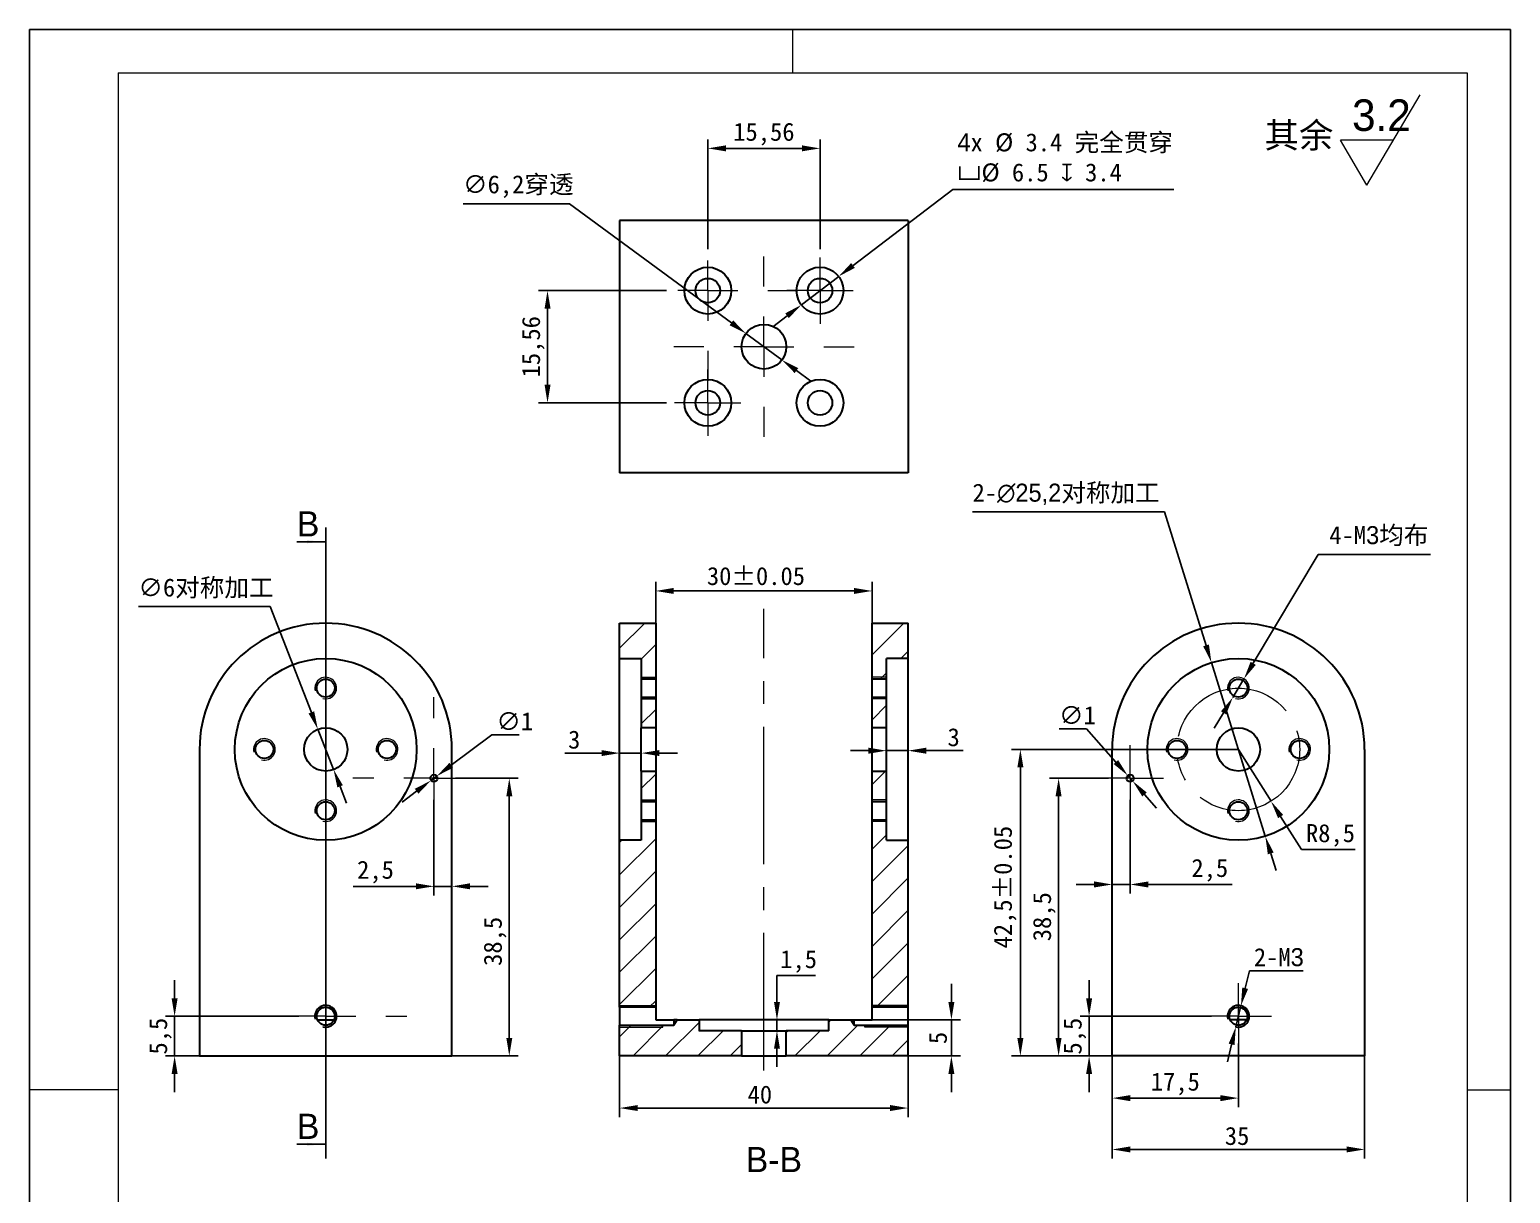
# Model space of a CAD drawing. Header units: millimetres. Extents: x 13 to 7248, y -1201 to 1478.
# Drawn here: x 5969.3 to 6174.6, y -1067.9 to -906.5 of the extents above; entities that cross this region are included whole.
import ezdxf

# ---------------------------------------------------------------- set-up
doc = ezdxf.new("R2010")
doc.units = ezdxf.units.MM
doc.header["$LTSCALE"] = 5
doc.header["$PDSIZE"] = -1
doc.linetypes.add('CENTER2', pattern=[28.575, 19.05, -3.175, 3.175, -3.175])
doc.linetypes.add('SLD-实线', pattern=[0])
doc.layers.get('0').update_dxf_attribs({"lineweight": 30})
for name, color, linetype, lineweight in [('中心线层', 1, 'CENTER2', 13), ('剖面层', 2, 'Continuous', 15), ('粗实线', 7, 'SLD-实线', 15), ('细实线层', 5, 'Continuous', 15)]:
    doc.layers.add(name, color=color, linetype=linetype, lineweight=lineweight)
for name, color, linetype in [('图框', 7, 'SLD-实线'), ('文字层', 7, 'SLD-实线'), ('标注层', 96, 'SLD-实线'), ('标注线', 4, 'SLD-实线')]:
    doc.layers.add(name, color=color, linetype=linetype)
doc.styles.add('SLDTEXTSTYLE0', font='')
doc.styles.add('SLDTEXTSTYLE3', font='', dxfattribs={"bigfont": 'bigfont'})
doc.styles.get("Standard").update_dxf_attribs({"font": ''})
doc.styles.get('SLDTEXTSTYLE0').set_extended_font_data('汉仪长仿宋体')
doc.styles.get('SLDTEXTSTYLE3').set_extended_font_data('汉仪长仿宋体')
doc.styles.get('Standard').set_extended_font_data('SimSun')
doc.dimstyles.new('ISO-25', dxfattribs={"dimtxt": 2.5, "dimasz": 2.5, "dimexe": 1.25, "dimexo": 0, "dimtad": 1, "dimtoh": 1, "dimtxsty": 'Standard', "dimcen": 2.5, "dimclrt": 256, "dimadec": 0, "dimazin": 0, "dimtfac": 1, "dimtmove": 0, "dimatfit": 3, "dimfxl": 0, "dimarcsym": 0})
pattern_1 = [(45, (5966.847, -1202.3243), (-2.245064, 2.245064), [])]

# ---------------------------------------------------------------- blocks, each defined once
blk = doc.blocks.new('SW_SFSYMBOL_0')
at = {"color": 0, "linetype": 'SLD-实线', "lineweight": 0}
for p, q in [((8.23, -25), (37.72, 25)), ((8.23, -25), (-6.52, 0)), ((22.98, 0), (-6.52, 0))]:
    blk.add_line(p, q, dxfattribs=at)
at = {"color": 0, "linetype": 'SLD-实线', "lineweight": 0, "insert": (0, 22.56), "char_height": 17.5, "attachment_point": 1, "style": 'SLDTEXTSTYLE3'}
blk.add_mtext('3.2', dxfattribs=at)
blk = doc.blocks.new('*D641')
at = {"layer": 'Defpoints', "color": 0}
for p in [(5989.45, -1043.32), (6006.65, -1043.32), (5992.9, -1048.82)]:
    blk.add_point(p, dxfattribs=at)
at = {"layer": '标注层', "color": 0, "lineweight": -2}
for p, q in [((5989.45, -1040.82), (5989.45, -1038.32)), ((6006.65, -1043.32), (5988.2, -1043.32)), ((5989.45, -1048.82), (5989.45, -1043.32)), ((5992.9, -1048.82), (5988.2, -1048.82)), ((5989.45, -1051.32), (5989.45, -1053.82))]:
    blk.add_line(p, q, dxfattribs=at)
at = {"layer": '标注层', "color": 0}
for points in [[(5989.03, -1040.82), (5989.87, -1040.82), (5989.45, -1043.32)], [(5989.03, -1051.32), (5989.87, -1051.32), (5989.45, -1048.82)]]:
    blk.add_solid(points, dxfattribs=at)
at = {"layer": '标注层', "insert": (5985.91, -1046.07), "char_height": 2.5, "attachment_point": 2, "rotation": 90}
blk.add_mtext('5,5', dxfattribs=at)
blk = doc.blocks.new('*D642')
at = {"layer": 'Defpoints', "color": 0}
for p in [(6009.31, -1003.52), (6011.49, -1009.11)]:
    blk.add_point(p, dxfattribs=at)
at = {"layer": '标注层', "color": 0, "lineweight": -2}
for p, q in [((5984.43, -986.51), (6002.69, -986.51)), ((6002.69, -986.51), (6008.41, -1001.19)), ((6011.49, -1009.11), (6009.31, -1003.52)), ((6012.4, -1011.44), (6013.3, -1013.77))]:
    blk.add_line(p, q, dxfattribs=at)
at = {"layer": '标注层', "color": 0}
for points in [[(6008.8, -1001.04), (6008.02, -1001.34), (6009.31, -1003.52)], [(6012.78, -1011.29), (6012.01, -1011.59), (6011.49, -1009.11)]]:
    blk.add_solid(points, dxfattribs=at)
at = {"layer": '标注层', "insert": (5984.43, -982.62), "char_height": 2.5, "attachment_point": 1}
blk.add_mtext('∅6对称加工', dxfattribs=at)
blk = doc.blocks.new('*D643')
at = {"layer": 'Defpoints', "color": 0}
for p in [(6025.8, -1010.02), (6025, -1010.62)]:
    blk.add_point(p, dxfattribs=at)
at = {"layer": '标注层', "color": 0, "lineweight": -2}
for p, q in [((6033.43, -1004.29), (6027.8, -1008.52)), ((6037.23, -1004.29), (6033.43, -1004.29)), ((6025, -1010.62), (6025.8, -1010.02)), ((6023, -1012.12), (6021, -1013.62))]:
    blk.add_line(p, q, dxfattribs=at)
at = {"layer": '标注层', "color": 0}
for points in [[(6027.55, -1008.18), (6028.05, -1008.85), (6025.8, -1010.02)], [(6022.75, -1011.78), (6023.25, -1012.45), (6025, -1010.62)]]:
    blk.add_solid(points, dxfattribs=at)
at = {"layer": '标注层', "insert": (6034.06, -1001.17), "char_height": 2.5, "attachment_point": 1}
blk.add_mtext('∅1', dxfattribs=at)
blk = doc.blocks.new('*D644')
at = {"layer": 'Defpoints', "color": 0}
for p in [(6028.4, -1010.32), (6027.9, -1048.82), (6035.85, -1048.82)]:
    blk.add_point(p, dxfattribs=at)
at = {"layer": '标注层', "color": 0, "lineweight": -2}
for p, q in [((6028.4, -1010.32), (6037.1, -1010.32)), ((6035.85, -1012.82), (6035.85, -1046.32)), ((6027.9, -1048.82), (6037.1, -1048.82))]:
    blk.add_line(p, q, dxfattribs=at)
at = {"layer": '标注层', "color": 0}
for points in [[(6035.44, -1012.82), (6036.27, -1012.82), (6035.85, -1010.32)], [(6035.44, -1046.32), (6036.27, -1046.32), (6035.85, -1048.82)]]:
    blk.add_solid(points, dxfattribs=at)
at = {"layer": '标注层', "insert": (6032.31, -1032.93), "char_height": 2.5, "attachment_point": 2, "rotation": 90}
blk.add_mtext('38,5', dxfattribs=at)
blk = doc.blocks.new('*D618')
at = {"layer": 'Defpoints', "color": 0}
for p in [(6027.9, -1006.32), (6025.4, -1013.32), (6027.9, -1025.3)]:
    blk.add_point(p, dxfattribs=at)
at = {"layer": '标注层', "color": 0, "lineweight": -2}
for p, q in [((6027.9, -1006.32), (6027.9, -1026.55)), ((6025.4, -1013.32), (6025.4, -1026.55)), ((6022.9, -1025.3), (6014.19, -1025.3)), ((6027.9, -1025.3), (6025.4, -1025.3)), ((6030.4, -1025.3), (6032.9, -1025.3))]:
    blk.add_line(p, q, dxfattribs=at)
at = {"layer": '标注层', "color": 0}
for points in [[(6022.9, -1024.88), (6022.9, -1025.71), (6025.4, -1025.3)], [(6030.4, -1024.88), (6030.4, -1025.71), (6027.9, -1025.3)]]:
    blk.add_solid(points, dxfattribs=at)
at = {"layer": '标注层', "insert": (6017.3, -1021.75), "char_height": 2.5, "attachment_point": 2}
blk.add_mtext('2,5', dxfattribs=at)
blk = doc.blocks.new('SW_CENTERMARKSYMBOL_1')
at = {"color": 0, "linetype": 'SLD-实线', "lineweight": 0}
for p, q in [((0, 8.33), (0, 11.25)), ((0, 0), (0, 4.17)), ((-8.33, 0), (-11.25, 0)), ((0, 0), (-4.17, 0)), ((0, 0), (0, -4.17)), ((0, 0), (4.17, 0)), ((8.33, 0), (11.25, 0)), ((0, -8.33), (0, -11.25))]:
    blk.add_line(p, q, dxfattribs=at)
blk = doc.blocks.new('SW_CENTERMARKSYMBOL_2')
at = {"color": 0, "linetype": 'SLD-实线', "lineweight": 0}
for p, q in [((0, 8.33), (0, 11.25)), ((0, 0), (0, 4.17)), ((-8.33, 0), (-11.25, 0)), ((0, 0), (-4.17, 0)), ((0, 0), (0, -4.17)), ((0, 0), (4.17, 0)), ((8.33, 0), (11.25, 0)), ((0, -8.33), (0, -11.25))]:
    blk.add_line(p, q, dxfattribs=at)
blk = doc.blocks.new('*D619')
at = {"layer": 'Defpoints', "color": 0}
for p in [(6051.15, -1048.82), (6091.15, -1048.82), (6091.15, -1056.04)]:
    blk.add_point(p, dxfattribs=at)
at = {"layer": '标注层', "color": 0, "lineweight": -2}
for p, q in [((6051.15, -1048.82), (6051.15, -1057.29)), ((6091.15, -1048.82), (6091.15, -1057.29)), ((6053.65, -1056.04), (6088.65, -1056.04))]:
    blk.add_line(p, q, dxfattribs=at)
at = {"layer": '标注层', "color": 0}
for points in [[(6053.65, -1055.62), (6053.65, -1056.45), (6051.15, -1056.04)], [(6088.65, -1055.62), (6088.65, -1056.45), (6091.15, -1056.04)]]:
    blk.add_solid(points, dxfattribs=at)
at = {"layer": '标注层', "insert": (6070.59, -1052.91), "char_height": 2.5, "attachment_point": 2}
blk.add_mtext('40', dxfattribs=at)
blk = doc.blocks.new('*D620')
at = {"layer": 'Defpoints', "color": 0}
for p in [(6056.15, -1043.82), (6072.96, -1043.82), (6062.15, -1045.32)]:
    blk.add_point(p, dxfattribs=at)
at = {"layer": '标注层', "color": 0, "lineweight": -2}
for p, q in [((6072.96, -1041.32), (6072.96, -1037.68)), ((6072.96, -1037.68), (6078.32, -1037.68)), ((6056.15, -1043.82), (6074.21, -1043.82)), ((6072.96, -1045.32), (6072.96, -1043.82)), ((6062.15, -1045.32), (6074.21, -1045.32)), ((6072.96, -1047.82), (6072.96, -1050.32))]:
    blk.add_line(p, q, dxfattribs=at)
at = {"layer": '标注层', "color": 0}
for points in [[(6072.55, -1041.32), (6073.38, -1041.32), (6072.96, -1043.82)], [(6072.55, -1047.82), (6073.38, -1047.82), (6072.96, -1045.32)]]:
    blk.add_solid(points, dxfattribs=at)
at = {"layer": '标注层', "insert": (6075.96, -1034.14), "char_height": 2.5, "attachment_point": 2}
blk.add_mtext('1,5', dxfattribs=at)
blk = doc.blocks.new('*D621')
at = {"layer": 'Defpoints', "color": 0}
for p in [(6086.15, -984.35), (6056.15, -988.82), (6086.15, -988.82)]:
    blk.add_point(p, dxfattribs=at)
at = {"layer": '标注层', "color": 0, "lineweight": -2}
for p, q in [((6056.15, -988.82), (6056.15, -983.1)), ((6086.15, -988.82), (6086.15, -983.1)), ((6058.65, -984.35), (6083.65, -984.35))]:
    blk.add_line(p, q, dxfattribs=at)
at = {"layer": '标注层', "color": 0}
for points in [[(6058.65, -983.93), (6058.65, -984.76), (6056.15, -984.35)], [(6083.65, -983.93), (6083.65, -984.76), (6086.15, -984.35)]]:
    blk.add_solid(points, dxfattribs=at)
at = {"layer": '标注层', "insert": (6070.05, -981.03), "char_height": 2.5, "attachment_point": 2}
blk.add_mtext('30%%p0.05', dxfattribs=at)
blk = doc.blocks.new('*D622')
at = {"layer": 'Defpoints', "color": 0}
for p in [(6091.15, -988.82), (6088.15, -993.72), (6091.15, -1006.49)]:
    blk.add_point(p, dxfattribs=at)
at = {"layer": '标注层', "color": 0, "lineweight": -2}
for p, q in [((6091.15, -988.82), (6091.15, -1007.74)), ((6088.15, -993.72), (6088.15, -1007.74)), ((6085.65, -1006.49), (6083.15, -1006.49)), ((6088.15, -1006.49), (6091.15, -1006.49)), ((6093.65, -1006.49), (6098.76, -1006.49))]:
    blk.add_line(p, q, dxfattribs=at)
at = {"layer": '标注层', "color": 0}
for points in [[(6085.65, -1006.08), (6085.65, -1006.91), (6088.15, -1006.49)], [(6093.65, -1006.08), (6093.65, -1006.91), (6091.15, -1006.49)]]:
    blk.add_solid(points, dxfattribs=at)
at = {"layer": '标注层', "insert": (6097.46, -1003.37), "char_height": 2.5, "attachment_point": 2}
blk.add_mtext('3', dxfattribs=at)
blk = doc.blocks.new('*D623')
at = {"layer": 'Defpoints', "color": 0}
for p in [(6086.15, -1043.82), (6091.15, -1048.82), (6097.15, -1048.82)]:
    blk.add_point(p, dxfattribs=at)
at = {"layer": '标注层', "color": 0, "lineweight": -2}
for p, q in [((6097.15, -1041.32), (6097.15, -1038.82)), ((6086.15, -1043.82), (6098.4, -1043.82)), ((6097.15, -1043.82), (6097.15, -1048.82)), ((6091.15, -1048.82), (6098.4, -1048.82)), ((6097.15, -1051.32), (6097.15, -1053.82))]:
    blk.add_line(p, q, dxfattribs=at)
at = {"layer": '标注层', "color": 0}
for points in [[(6096.73, -1041.32), (6097.56, -1041.32), (6097.15, -1043.82)], [(6096.73, -1051.32), (6097.56, -1051.32), (6097.15, -1048.82)]]:
    blk.add_solid(points, dxfattribs=at)
at = {"layer": '标注层', "insert": (6094.02, -1046.32), "char_height": 2.5, "attachment_point": 2, "rotation": 90}
blk.add_mtext('5', dxfattribs=at)
blk = doc.blocks.new('*D624')
at = {"layer": 'Defpoints', "color": 0}
for p in [(6051.15, -988.82), (6054.15, -993.72), (6054.15, -1006.83)]:
    blk.add_point(p, dxfattribs=at)
at = {"layer": '标注层', "color": 0, "lineweight": -2}
for p, q in [((6051.15, -988.82), (6051.15, -1008.08)), ((6054.15, -993.72), (6054.15, -1008.08)), ((6048.65, -1006.83), (6043.55, -1006.83)), ((6054.15, -1006.83), (6051.15, -1006.83)), ((6056.65, -1006.83), (6059.15, -1006.83))]:
    blk.add_line(p, q, dxfattribs=at)
at = {"layer": '标注层', "color": 0}
for points in [[(6048.65, -1006.41), (6048.65, -1007.24), (6051.15, -1006.83)], [(6056.65, -1006.41), (6056.65, -1007.24), (6054.15, -1006.83)]]:
    blk.add_solid(points, dxfattribs=at)
at = {"layer": '标注层', "insert": (6044.85, -1003.7), "char_height": 2.5, "attachment_point": 2}
blk.add_mtext('3', dxfattribs=at)
blk = doc.blocks.new('*D626')
at = {"layer": 'Defpoints', "color": 0}
for p in [(6081.52, -940.74), (6076.35, -944.68)]:
    blk.add_point(p, dxfattribs=at)
at = {"layer": '标注层', "color": 0, "lineweight": -2}
for p, q in [((6097.36, -928.67), (6083.51, -939.22)), ((6128, -928.67), (6097.36, -928.67)), ((6076.35, -944.68), (6081.52, -940.74)), ((6074.36, -946.19), (6072.37, -947.71))]:
    blk.add_line(p, q, dxfattribs=at)
at = {"layer": '标注层', "color": 0}
for points in [[(6083.25, -938.89), (6083.76, -939.56), (6081.52, -940.74)], [(6074.11, -945.86), (6074.61, -946.52), (6076.35, -944.68)]]:
    blk.add_solid(points, dxfattribs=at)
at = {"layer": '标注层', "insert": (6097.98, -920.9), "char_height": 2.5, "attachment_point": 1}
blk.add_mtext('{\\fMS PGothic|b0|i0|c134|p34;4}x %%C 3.4 完全贯穿\\P{\\fGDT|b0|i0|c134|p2;v}%%C 6.5 {\\fGDT|b0|i0|c134|p2;x} 3.4', dxfattribs=at)
blk = doc.blocks.new('*D627')
at = {"layer": 'Defpoints', "color": 0}
for p in [(6078.93, -922.99), (6063.38, -936.96), (6078.93, -936.96)]:
    blk.add_point(p, dxfattribs=at)
at = {"layer": '标注层', "color": 0, "lineweight": -2}
for p, q in [((6063.38, -936.96), (6063.38, -921.74)), ((6078.93, -936.96), (6078.93, -921.74)), ((6065.88, -922.99), (6076.43, -922.99))]:
    blk.add_line(p, q, dxfattribs=at)
at = {"layer": '标注层', "color": 0}
for points in [[(6065.88, -922.57), (6065.88, -923.4), (6063.38, -922.99)], [(6076.43, -922.57), (6076.43, -923.4), (6078.93, -922.99)]]:
    blk.add_solid(points, dxfattribs=at)
at = {"layer": '标注层', "insert": (6071.15, -919.44), "char_height": 2.5, "attachment_point": 2}
blk.add_mtext('15,56', dxfattribs=at)
blk = doc.blocks.new('*D628')
at = {"layer": 'Defpoints', "color": 0}
for p in [(6041.15, -942.71), (6057.63, -942.71), (6057.63, -958.26)]:
    blk.add_point(p, dxfattribs=at)
at = {"layer": '标注层', "color": 0, "lineweight": -2}
for p, q in [((6057.63, -942.71), (6039.9, -942.71)), ((6041.15, -955.76), (6041.15, -945.21)), ((6057.63, -958.26), (6039.9, -958.26))]:
    blk.add_line(p, q, dxfattribs=at)
at = {"layer": '标注层', "color": 0}
for points in [[(6040.74, -945.21), (6041.57, -945.21), (6041.15, -942.71)], [(6040.74, -955.76), (6041.57, -955.76), (6041.15, -958.26)]]:
    blk.add_solid(points, dxfattribs=at)
at = {"layer": '标注层', "insert": (6037.61, -950.49), "char_height": 2.5, "attachment_point": 2, "rotation": 90}
blk.add_mtext('15,56', dxfattribs=at)
blk = doc.blocks.new('*D629')
at = {"layer": 'Defpoints', "color": 0}
for p in [(6068.65, -948.65), (6073.65, -952.32)]:
    blk.add_point(p, dxfattribs=at)
at = {"layer": '标注层', "color": 0, "lineweight": -2}
for p, q in [((6029.44, -930.69), (6044.18, -930.69)), ((6044.18, -930.69), (6066.64, -947.17)), ((6073.65, -952.32), (6068.65, -948.65)), ((6075.67, -953.8), (6077.68, -955.28))]:
    blk.add_line(p, q, dxfattribs=at)
at = {"layer": '标注层', "color": 0}
for points in [[(6066.89, -946.84), (6066.39, -947.51), (6068.65, -948.65)], [(6075.91, -953.46), (6075.42, -954.14), (6073.65, -952.32)]]:
    blk.add_solid(points, dxfattribs=at)
at = {"layer": '标注层', "insert": (6029.44, -926.72), "char_height": 2.5, "attachment_point": 1}
blk.add_mtext('∅6,2穿透', dxfattribs=at)
blk = doc.blocks.new('SW_CENTERMARKSYMBOL_8')
at = {"color": 0, "linetype": 'SLD-实线', "lineweight": 0}
for p, q in [((0, 8.33), (0, 12.5)), ((0, 0), (0, 4.17)), ((-8.33, 0), (-12.5, 0)), ((0, 0), (-4.17, 0)), ((0, 0), (0, -4.17)), ((0, 0), (4.17, 0)), ((8.33, 0), (12.5, 0)), ((0, -8.33), (0, -12.5))]:
    blk.add_line(p, q, dxfattribs=at)
blk = doc.blocks.new('SW_CENTERMARKSYMBOL_9')
at = {"color": 0, "linetype": 'SLD-实线', "lineweight": 0}
for p, q in [((0, 8.33), (0, 12.5)), ((0, 0), (0, 4.17)), ((-8.33, 0), (-12.5, 0)), ((0, 0), (-4.17, 0)), ((0, 0), (0, -4.17)), ((0, 0), (4.17, 0)), ((8.33, 0), (12.5, 0)), ((0, -8.33), (0, -12.5))]:
    blk.add_line(p, q, dxfattribs=at)
blk = doc.blocks.new('SW_CENTERMARKSYMBOL_11')
at = {"color": 0, "linetype": 'SLD-实线', "lineweight": 0}
for p, q in [((0, 2.5), (0, 4.6)), ((0, 0), (0, 2.5)), ((-2.5, 0), (-4.6, 0)), ((0, 0), (-2.5, 0)), ((0, 0), (0, -2.5)), ((0, 0), (2.5, 0)), ((2.5, 0), (4.6, 0)), ((0, -2.5), (0, -4.6))]:
    blk.add_line(p, q, dxfattribs=at)
blk = doc.blocks.new('SW_CENTERMARKSYMBOL_12')
at = {"color": 0, "linetype": 'SLD-实线', "lineweight": 0}
for p, q in [((0, 2.5), (0, 4.6)), ((0, 0), (0, 2.5)), ((-2.5, 0), (-4.6, 0)), ((0, 0), (-2.5, 0)), ((0, 0), (0, -2.5)), ((0, 0), (2.5, 0)), ((2.5, 0), (4.6, 0)), ((0, -2.5), (0, -4.6))]:
    blk.add_line(p, q, dxfattribs=at)
blk = doc.blocks.new('*D630')
at = {"layer": 'Defpoints', "color": 0}
for p in [(6133.19, -1043.32), (6116.24, -1048.82), (6119.44, -1048.82)]:
    blk.add_point(p, dxfattribs=at)
at = {"layer": '标注层', "color": 0, "lineweight": -2}
for p, q in [((6116.24, -1040.82), (6116.24, -1038.32)), ((6133.19, -1043.32), (6114.99, -1043.32)), ((6116.24, -1043.32), (6116.24, -1048.82)), ((6119.44, -1048.82), (6114.99, -1048.82)), ((6116.24, -1051.32), (6116.24, -1053.82))]:
    blk.add_line(p, q, dxfattribs=at)
at = {"layer": '标注层', "color": 0}
for points in [[(6115.82, -1040.82), (6116.66, -1040.82), (6116.24, -1043.32)], [(6115.82, -1051.32), (6116.66, -1051.32), (6116.24, -1048.82)]]:
    blk.add_solid(points, dxfattribs=at)
at = {"layer": '标注层', "insert": (6112.7, -1046.07), "char_height": 2.5, "attachment_point": 2, "rotation": 90}
blk.add_mtext('5,5', dxfattribs=at)
blk = doc.blocks.new('*D631')
at = {"layer": 'Defpoints', "color": 0}
for p in [(6119.44, -1048.82), (6136.94, -1047.07), (6136.94, -1054.66)]:
    blk.add_point(p, dxfattribs=at)
at = {"layer": '标注层', "color": 0, "lineweight": -2}
for p, q in [((6119.44, -1048.82), (6119.44, -1055.91)), ((6136.94, -1047.07), (6136.94, -1055.91)), ((6121.94, -1054.66), (6134.44, -1054.66))]:
    blk.add_line(p, q, dxfattribs=at)
at = {"layer": '标注层', "color": 0}
for points in [[(6121.94, -1054.25), (6121.94, -1055.08), (6119.44, -1054.66)], [(6134.44, -1054.25), (6134.44, -1055.08), (6136.94, -1054.66)]]:
    blk.add_solid(points, dxfattribs=at)
at = {"layer": '标注层', "insert": (6128.19, -1051.12), "char_height": 2.5, "attachment_point": 2}
blk.add_mtext('17,5', dxfattribs=at)
blk = doc.blocks.new('*D632')
at = {"layer": 'Defpoints', "color": 0}
for p in [(6119.44, -1048.82), (6154.44, -1048.82), (6154.44, -1061.78)]:
    blk.add_point(p, dxfattribs=at)
at = {"layer": '标注层', "color": 0, "lineweight": -2}
for p, q in [((6119.44, -1048.82), (6119.44, -1063.03)), ((6154.44, -1048.82), (6154.44, -1063.03)), ((6121.94, -1061.78), (6151.94, -1061.78))]:
    blk.add_line(p, q, dxfattribs=at)
at = {"layer": '标注层', "color": 0}
for points in [[(6121.94, -1061.36), (6121.94, -1062.19), (6119.44, -1061.78)], [(6151.94, -1061.36), (6151.94, -1062.19), (6154.44, -1061.78)]]:
    blk.add_solid(points, dxfattribs=at)
at = {"layer": '标注层', "insert": (6136.76, -1058.65), "char_height": 2.5, "attachment_point": 2}
blk.add_mtext('35', dxfattribs=at)
blk = doc.blocks.new('*D633')
at = {"layer": 'Defpoints', "color": 0}
for p in [(6137.71, -996.53), (6136.17, -999.1)]:
    blk.add_point(p, dxfattribs=at)
at = {"layer": '标注层', "color": 0, "lineweight": -2}
for p, q in [((6148.02, -979.28), (6138.99, -994.38)), ((6163.57, -979.28), (6148.02, -979.28)), ((6136.17, -999.1), (6137.71, -996.53)), ((6134.88, -1001.25), (6133.6, -1003.39))]:
    blk.add_line(p, q, dxfattribs=at)
at = {"layer": '标注层', "color": 0}
for points in [[(6138.63, -994.17), (6139.35, -994.6), (6137.71, -996.53)], [(6134.52, -1001.03), (6135.24, -1001.46), (6136.17, -999.1)]]:
    blk.add_solid(points, dxfattribs=at)
at = {"layer": '标注层', "insert": (6149.54, -975.36), "char_height": 2.5, "attachment_point": 1}
blk.add_mtext('4-M{\\fMS PGothic|b0|i0|c134|p34;3}均布', dxfattribs=at)
blk = doc.blocks.new('*D634')
at = {"layer": 'Defpoints', "color": 0}
for p in [(6136.94, -1006.32), (6141.46, -1013.51)]:
    blk.add_point(p, dxfattribs=at)
at = {"layer": '标注层', "color": 0, "lineweight": -2}
for p, q in [((6136.94, -1006.32), (6141.46, -1013.51)), ((6145.68, -1020.21), (6142.79, -1015.63)), ((6153.12, -1020.21), (6145.68, -1020.21))]:
    blk.add_line(p, q, dxfattribs=at)
at = {"layer": '标注层', "color": 0}
blk.add_solid([(6143.15, -1015.4), (6142.44, -1015.85), (6141.46, -1013.51)], dxfattribs=at)
at = {"layer": '标注层', "insert": (6146.3, -1016.67), "char_height": 2.5, "attachment_point": 1}
blk.add_mtext('R8,5', dxfattribs=at)
blk = doc.blocks.new('*D635')
at = {"layer": 'Defpoints', "color": 0}
for p in [(6106.71, -1006.32), (6136.94, -1006.32), (6125.91, -1048.82)]:
    blk.add_point(p, dxfattribs=at)
at = {"layer": '标注层', "color": 0, "lineweight": -2}
for p, q in [((6136.94, -1006.32), (6105.46, -1006.32)), ((6106.71, -1046.32), (6106.71, -1008.82)), ((6125.91, -1048.82), (6105.46, -1048.82))]:
    blk.add_line(p, q, dxfattribs=at)
at = {"layer": '标注层', "color": 0}
for points in [[(6106.29, -1008.82), (6107.13, -1008.82), (6106.71, -1006.32)], [(6106.29, -1046.32), (6107.13, -1046.32), (6106.71, -1048.82)]]:
    blk.add_solid(points, dxfattribs=at)
at = {"layer": '标注层', "insert": (6103.03, -1025.41), "char_height": 2.5, "attachment_point": 2, "rotation": 90}
blk.add_mtext('42,5%%p0.05', dxfattribs=at)
blk = doc.blocks.new('*D636')
at = {"layer": 'Defpoints', "color": 0}
for p in [(6133.2, -994.28), (6140.67, -1018.35)]:
    blk.add_point(p, dxfattribs=at)
at = {"layer": '标注层', "color": 0, "lineweight": -2}
for p, q in [((6100.08, -973.37), (6126.7, -973.37)), ((6126.7, -973.37), (6132.45, -991.9)), ((6140.67, -1018.35), (6133.2, -994.28)), ((6141.42, -1020.74), (6142.16, -1023.12))]:
    blk.add_line(p, q, dxfattribs=at)
at = {"layer": '标注层', "color": 0}
for points in [[(6132.85, -991.77), (6132.06, -992.02), (6133.2, -994.28)], [(6141.81, -1020.61), (6141.02, -1020.86), (6140.67, -1018.35)]]:
    blk.add_solid(points, dxfattribs=at)
at = {"layer": '标注层', "insert": (6100.08, -969.47), "char_height": 2.5, "attachment_point": 1}
blk.add_mtext('2-{\\fMS PGothic|b0|i0|c128|p34;∅25,2}对称加工', dxfattribs=at)
blk = doc.blocks.new('*D637')
at = {"layer": 'Defpoints', "color": 0}
for p in [(6137.29, -1041.86), (6136.58, -1044.77)]:
    blk.add_point(p, dxfattribs=at)
at = {"layer": '标注层', "color": 0, "lineweight": -2}
for p, q in [((6138.46, -1037), (6137.87, -1039.43)), ((6145.9, -1037), (6138.46, -1037)), ((6136.58, -1044.77), (6137.29, -1041.86)), ((6136, -1047.21), (6135.41, -1049.64))]:
    blk.add_line(p, q, dxfattribs=at)
at = {"layer": '标注层', "color": 0}
for points in [[(6137.47, -1039.33), (6138.28, -1039.52), (6137.29, -1041.86)], [(6135.59, -1047.11), (6136.4, -1047.3), (6136.58, -1044.77)]]:
    blk.add_solid(points, dxfattribs=at)
at = {"layer": '标注层', "insert": (6139.08, -1033.87), "char_height": 2.5, "attachment_point": 1}
blk.add_mtext('2-M{\\fMS PGothic|b0|i0|c134|p34;3}', dxfattribs=at)
blk = doc.blocks.new('*D638')
at = {"layer": 'Defpoints', "color": 0}
for p in [(6118.94, -1010.32), (6112.01, -1048.82), (6119.44, -1048.82)]:
    blk.add_point(p, dxfattribs=at)
at = {"layer": '标注层', "color": 0, "lineweight": -2}
for p, q in [((6118.94, -1010.32), (6110.76, -1010.32)), ((6112.01, -1012.82), (6112.01, -1046.32)), ((6119.44, -1048.82), (6110.76, -1048.82))]:
    blk.add_line(p, q, dxfattribs=at)
at = {"layer": '标注层', "color": 0}
for points in [[(6111.59, -1012.82), (6112.42, -1012.82), (6112.01, -1010.32)], [(6111.59, -1046.32), (6112.42, -1046.32), (6112.01, -1048.82)]]:
    blk.add_solid(points, dxfattribs=at)
at = {"layer": '标注层', "insert": (6108.46, -1029.51), "char_height": 2.5, "attachment_point": 2, "rotation": 90}
blk.add_mtext('38,5', dxfattribs=at)
blk = doc.blocks.new('*D639')
at = {"layer": 'Defpoints', "color": 0}
for p in [(6119.44, -1006.32), (6121.94, -1013.32), (6119.44, -1025.04)]:
    blk.add_point(p, dxfattribs=at)
at = {"layer": '标注层', "color": 0, "lineweight": -2}
for p, q in [((6119.44, -1006.32), (6119.44, -1026.29)), ((6121.94, -1013.32), (6121.94, -1026.29)), ((6116.94, -1025.04), (6114.44, -1025.04)), ((6119.44, -1025.04), (6121.94, -1025.04)), ((6124.44, -1025.04), (6136.07, -1025.04))]:
    blk.add_line(p, q, dxfattribs=at)
at = {"layer": '标注层', "color": 0}
for points in [[(6116.94, -1024.62), (6116.94, -1025.46), (6119.44, -1025.04)], [(6124.44, -1024.62), (6124.44, -1025.46), (6121.94, -1025.04)]]:
    blk.add_solid(points, dxfattribs=at)
at = {"layer": '标注层', "insert": (6132.97, -1021.5), "char_height": 2.5, "attachment_point": 2}
blk.add_mtext('2,5', dxfattribs=at)
blk = doc.blocks.new('*D640')
at = {"layer": 'Defpoints', "color": 0}
for p in [(6121.6, -1009.94), (6122.27, -1010.69)]:
    blk.add_point(p, dxfattribs=at)
at = {"layer": '标注层', "color": 0, "lineweight": -2}
for p, q in [((6112.07, -1003.45), (6115.87, -1003.45)), ((6115.87, -1003.45), (6119.95, -1008.07)), ((6122.27, -1010.69), (6121.6, -1009.94)), ((6123.92, -1012.56), (6125.58, -1014.44))]:
    blk.add_line(p, q, dxfattribs=at)
at = {"layer": '标注层', "color": 0}
for points in [[(6120.26, -1007.79), (6119.64, -1008.34), (6121.6, -1009.94)], [(6124.23, -1012.29), (6123.61, -1012.84), (6122.27, -1010.69)]]:
    blk.add_solid(points, dxfattribs=at)
at = {"layer": '标注层', "insert": (6112.07, -1000.33), "char_height": 2.5, "attachment_point": 1}
blk.add_mtext('∅1', dxfattribs=at)
blk = doc.blocks.new('SW_CENTERMARKSYMBOL_14')
at = {"color": 0, "linetype": 'SLD-实线', "lineweight": 0}
for p, q in [((0, 2.5), (0, 4.6)), ((0, 0), (0, 2.5)), ((-2.5, 0), (-4.6, 0)), ((0, 0), (-2.5, 0)), ((0, 0), (0, -2.5)), ((0, 0), (2.5, 0)), ((2.5, 0), (4.6, 0)), ((0, -2.5), (0, -4.6))]:
    blk.add_line(p, q, dxfattribs=at)
blk = doc.blocks.new('SW_CENTERMARKSYMBOL_15')
at = {"color": 0, "linetype": 'SLD-实线', "lineweight": 0}
for p, q in [((0, 2.5), (0, 4.6)), ((0, 0), (0, 2.5)), ((-2.5, 0), (-4.6, 0)), ((0, 0), (-2.5, 0)), ((0, 0), (0, -2.5)), ((0, 0), (2.5, 0)), ((2.5, 0), (4.6, 0)), ((0, -2.5), (0, -4.6))]:
    blk.add_line(p, q, dxfattribs=at)

msp = doc.modelspace()

# ---------------------------------------------------------------- hatches: boundary and pattern name
at = {"layer": '剖面层'}
h = msp.add_hatch(dxfattribs=at)
h.set_pattern_fill('ANSI31', color=256, style=0)
h.set_pattern_definition(pattern_1)
h.paths.add_polyline_path([(6051.1536, -988.8161), (6051.1536, -993.7161), (6054.1536, -993.7161), (6054.1536, -996.5661), (6056.1536, -996.5661), (6056.1536, -988.8161)], flags=0)
h = msp.add_hatch(dxfattribs=at)
h.set_pattern_fill('ANSI31', color=256, style=0)
h.set_pattern_definition(pattern_1)
h.paths.add_polyline_path([(6091.1536, -988.8161), (6086.1536, -988.8161), (6086.1536, -996.5661), (6088.1536, -996.5661), (6088.1536, -993.7161), (6091.1536, -993.7161)], flags=0)
h = msp.add_hatch(dxfattribs=at)
h.set_pattern_fill('ANSI31', color=256, style=0)
h.set_pattern_definition(pattern_1)
h.paths.add_polyline_path([(6054.1536, -1003.3161), (6056.1536, -1003.3161), (6056.1536, -999.0661), (6054.1536, -999.0661)], flags=0)
h = msp.add_hatch(dxfattribs=at)
h.set_pattern_fill('ANSI31', color=256, style=0)
h.set_pattern_definition(pattern_1)
h.paths.add_polyline_path([(6086.1536, -1003.3161), (6088.1536, -1003.3161), (6088.1536, -999.0661), (6086.1536, -999.0661)], flags=0)
h = msp.add_hatch(dxfattribs=at)
h.set_pattern_fill('ANSI31', color=256, style=0)
h.set_pattern_definition(pattern_1)
h.paths.add_polyline_path([(6056.1536, -1009.3161), (6054.1536, -1009.3161), (6054.1536, -1013.5661), (6056.1536, -1013.5661)], flags=0)
h = msp.add_hatch(dxfattribs=at)
h.set_pattern_fill('ANSI31', color=256, style=0)
h.set_pattern_definition(pattern_1)
h.paths.add_polyline_path([(6088.1536, -1009.3161), (6086.1536, -1009.3161), (6086.1536, -1013.5661), (6088.1536, -1013.5661)], flags=0)
h = msp.add_hatch(dxfattribs=at)
h.set_pattern_fill('ANSI31', color=256, style=0)
h.set_pattern_definition(pattern_1)
h.paths.add_polyline_path([(6056.1536, -1016.0661), (6054.1536, -1016.0661), (6054.1536, -1018.9161), (6051.1536, -1018.9161), (6051.1536, -1042.0661), (6056.1536, -1042.0661)], flags=0)
h = msp.add_hatch(dxfattribs=at)
h.set_pattern_fill('ANSI31', color=256, style=0)
h.set_pattern_definition(pattern_1)
h.paths.add_polyline_path([(6091.1536, -1018.9161), (6088.1536, -1018.9161), (6088.1536, -1016.0661), (6086.1536, -1016.0661), (6086.1536, -1042.0661), (6091.1536, -1042.0661)], flags=0)
h = msp.add_hatch(dxfattribs=at)
h.set_pattern_fill('ANSI31', color=256, style=0)
h.set_pattern_definition(pattern_1)
h.paths.add_polyline_path([(6068.0536, -1048.8161), (6068.0536, -1045.3161), (6062.1536, -1045.3161), (6062.1536, -1043.8161), (6059.1043, -1043.8161), (6058.6536, -1044.5661), (6051.1536, -1044.5661), (6051.1536, -1048.8161)], flags=0)
h = msp.add_hatch(dxfattribs=at)
h.set_pattern_fill('ANSI31', color=256, style=0)
h.set_pattern_definition(pattern_1)
h.paths.add_polyline_path([(6080.1536, -1043.8161), (6080.1536, -1045.3161), (6074.2536, -1045.3161), (6074.2536, -1048.8161), (6091.1536, -1048.8161), (6091.1536, -1044.5661), (6083.6536, -1044.5661), (6083.203, -1043.8161)], flags=0)

# ---------------------------------------------------------------- linework, layer by layer
for p, q in [((6091.1536, -932.9862), (6051.1536, -932.9862)), ((6051.1536, -932.9862), (6051.1536, -967.9862)), ((6091.1536, -932.9862), (6091.1536, -967.9862)), ((6091.1536, -967.9862), (6051.1536, -967.9862)), ((6051.1536, -988.8161), (6056.1536, -988.8161)), ((6051.1536, -993.7161), (6051.1536, -988.8161)), ((6056.1536, -988.8161), (6056.1536, -996.5661)), ((6086.1536, -988.8161), (6091.1536, -988.8161)), ((6086.1536, -996.5661), (6086.1536, -988.8161)), ((6091.1536, -993.7161), (6091.1536, -988.8161)), ((6051.1536, -993.7161), (6054.1536, -993.7161)), ((6051.1536, -1018.9161), (6051.1536, -993.7161)), ((6054.1536, -993.7161), (6054.1536, -996.5661)), ((6091.1536, -993.7161), (6088.1536, -993.7161)), ((6088.1536, -996.5661), (6088.1536, -993.7161)), ((6091.1536, -1018.9161), (6091.1536, -993.7161)), ((6056.1536, -996.5661), (6054.1536, -996.5661)), ((6054.1536, -996.5661), (6054.1536, -999.0661)), ((6056.1536, -996.5661), (6056.1536, -999.0661)), ((6088.1536, -996.5661), (6086.1536, -996.5661)), ((6086.1536, -999.0661), (6086.1536, -996.5661)), ((6088.1536, -999.0661), (6088.1536, -996.5661)), ((6054.1536, -999.0661), (6056.1536, -999.0661)), ((6054.1536, -999.0661), (6054.1536, -1003.3161)), ((6056.1536, -999.0661), (6056.1536, -1003.3161)), ((6086.1536, -999.0661), (6088.1536, -999.0661)), ((6086.1536, -1003.3161), (6086.1536, -999.0661)), ((6088.1536, -1003.3161), (6088.1536, -999.0661)), ((6056.1536, -1003.3161), (6054.1536, -1003.3161)), ((6054.1536, -1009.3161), (6054.1536, -1003.3161)), ((6056.1536, -1003.3161), (6056.1536, -1009.3161)), ((6088.1536, -1003.3161), (6086.1536, -1003.3161)), ((6086.1536, -1009.3161), (6086.1536, -1003.3161)), ((6088.1536, -1009.3161), (6088.1536, -1003.3161)), ((5992.9017, -1006.3161), (5992.9017, -1048.8161)), ((6027.9017, -1048.8161), (6027.9017, -1006.3161)), ((6119.4352, -1048.8161), (6119.4352, -1006.3161)), ((6154.4352, -1006.3161), (6154.4352, -1048.8161)), ((6054.1536, -1009.3161), (6056.1536, -1009.3161)), ((6054.1536, -1009.3161), (6054.1536, -1013.5661)), ((6056.1536, -1009.3161), (6056.1536, -1013.5661)), ((6086.1536, -1013.5661), (6086.1536, -1009.3161)), ((6086.1536, -1009.3161), (6088.1536, -1009.3161)), ((6088.1536, -1013.5661), (6088.1536, -1009.3161)), ((6056.1536, -1013.5661), (6054.1536, -1013.5661)), ((6054.1536, -1013.5661), (6054.1536, -1016.0661)), ((6056.1536, -1013.5661), (6056.1536, -1016.0661)), ((6088.1536, -1013.5661), (6086.1536, -1013.5661)), ((6086.1536, -1016.0661), (6086.1536, -1013.5661)), ((6088.1536, -1016.0661), (6088.1536, -1013.5661)), ((6054.1536, -1016.0661), (6054.1536, -1018.9161)), ((6054.1536, -1016.0661), (6056.1536, -1016.0661)), ((6056.1536, -1016.0661), (6056.1536, -1042.0661)), ((6086.1536, -1016.0661), (6088.1536, -1016.0661)), ((6086.1536, -1042.0661), (6086.1536, -1016.0661)), ((6088.1536, -1018.9161), (6088.1536, -1016.0661)), ((6054.1536, -1018.9161), (6051.1536, -1018.9161)), ((6051.1536, -1042.0661), (6051.1536, -1018.9161)), ((6088.1536, -1018.9161), (6091.1536, -1018.9161)), ((6091.1536, -1042.0661), (6091.1536, -1018.9161)), ((6056.1536, -1042.0661), (6051.1536, -1042.0661)), ((6051.1536, -1042.0661), (6051.1536, -1044.5661)), ((6056.1536, -1042.0661), (6056.1536, -1043.8161)), ((6086.1536, -1043.8161), (6086.1536, -1042.0661)), ((6091.1536, -1042.0661), (6086.1536, -1042.0661)), ((6091.1536, -1044.5661), (6091.1536, -1042.0661)), ((6051.1536, -1044.5661), (6058.6536, -1044.5661)), ((6051.1536, -1048.8161), (6051.1536, -1044.5661)), ((6056.1536, -1043.8161), (6058.6536, -1043.8161)), ((6058.6536, -1044.5661), (6059.1043, -1043.8161)), ((6058.6536, -1043.8161), (6058.6536, -1044.5661)), ((6059.1043, -1043.8161), (6062.1536, -1043.8161)), ((6062.1536, -1043.8161), (6062.1536, -1045.3161)), ((6080.1536, -1043.8161), (6062.1536, -1043.8161)), ((6080.1536, -1045.3161), (6080.1536, -1043.8161)), ((6080.1536, -1043.8161), (6083.203, -1043.8161)), ((6083.203, -1043.8161), (6083.6536, -1044.5661)), ((6083.6536, -1044.5661), (6083.6536, -1043.8161)), ((6083.6536, -1043.8161), (6086.1536, -1043.8161)), ((6083.6536, -1044.5661), (6091.1536, -1044.5661)), ((6091.1536, -1048.8161), (6091.1536, -1044.5661)), ((6068.0536, -1045.3161), (6062.1536, -1045.3161)), ((6068.0536, -1045.3161), (6068.0536, -1048.8161)), ((6068.0536, -1045.3161), (6074.2536, -1045.3161)), ((6074.2536, -1048.8161), (6074.2536, -1045.3161)), ((6080.1536, -1045.3161), (6074.2536, -1045.3161)), ((5992.9017, -1048.8161), (6027.9017, -1048.8161)), ((6068.0536, -1048.8161), (6051.1536, -1048.8161)), ((6068.0536, -1048.8161), (6074.2536, -1048.8161)), ((6091.1536, -1048.8161), (6074.2536, -1048.8161)), ((6154.4352, -1048.8161), (6119.4352, -1048.8161))]:
    msp.add_line(p, q)
for centre, radius in [((6063.3755, -942.7081), 3.25), ((6078.9318, -942.7081), 3.25), ((6063.3755, -942.7081), 1.7), ((6078.9318, -942.7081), 1.7), ((6071.1536, -950.4862), 3.1), ((6063.3755, -958.2644), 3.25), ((6063.3755, -958.2644), 1.7), ((6078.9318, -958.2644), 3.25), ((6078.9318, -958.2644), 1.7), ((6010.4017, -1006.3161), 12.6), ((6136.9352, -1006.3161), 12.6), ((6010.4017, -997.8161), 1.25), ((6136.9352, -997.8161), 1.25), ((6010.4017, -1006.3161), 3), ((6136.9352, -1006.3161), 3), ((6001.9017, -1006.3161), 1.25), ((6018.9017, -1006.3161), 1.25), ((6128.4352, -1006.3161), 1.25), ((6145.4352, -1006.3161), 1.25), ((6025.4017, -1010.3161), 0.5), ((6121.9352, -1010.3161), 0.5), ((6010.4017, -1014.8161), 1.25), ((6136.9352, -1014.8161), 1.25), ((6010.4017, -1043.3161), 1.25), ((6136.9352, -1043.3161), 1.25)]:
    msp.add_circle(centre, radius)
for centre, radius, start, end in [((6010.4017, -1006.3161), 17.5, 0, 180), ((6136.9352, -1006.3161), 17.5, 0, 180), ((6010.4017, -1043.3161), 1.5, 255, 195), ((6136.9352, -1043.3161), 1.5, 255, 195)]:
    msp.add_arc(centre, radius, start, end)
for points, knots in [([(6009.2561, -1043.8161), (6009.4383, -1043.8161), (6009.6216, -1043.8161), (6009.9053, -1043.8161), (6010.0018, -1043.8161), (6010.1997, -1043.8161), (6010.3041, -1043.8161), (6010.5102, -1043.8161), (6010.6116, -1043.8161), (6010.81, -1043.8161), (6010.9049, -1043.8161), (6011.1854, -1043.8161), (6011.3668, -1043.8161), (6011.5474, -1043.8161)], [0, 0, 0, 0, 0.25, 0.25, 0.375, 0.375, 0.5, 0.5, 0.625, 0.625, 0.75, 0.75, 1, 1, 1, 1]), ([(6059.1043, -1043.8161), (6059.1043, -1043.8161), (6059.084, -1043.8161), (6059.0215, -1043.8161), (6058.9813, -1043.8161), (6058.8517, -1043.8161), (6058.7535, -1043.8161), (6058.6536, -1043.8161)], [0, 0, 0, 0, 0.25, 0.25, 0.5, 0.5, 1, 1, 1, 1]), ([(6083.203, -1043.8161), (6083.203, -1043.8161), (6083.2233, -1043.8161), (6083.2858, -1043.8161), (6083.326, -1043.8161), (6083.4556, -1043.8161), (6083.5538, -1043.8161), (6083.6536, -1043.8161)], [0, 0, 0, 0, 0.25, 0.25, 0.5, 0.5, 1, 1, 1, 1]), ([(6138.0809, -1043.8161), (6137.8986, -1043.8161), (6137.7153, -1043.8161), (6137.4317, -1043.8161), (6137.3352, -1043.8161), (6137.1372, -1043.8161), (6137.0329, -1043.8161), (6136.8267, -1043.8161), (6136.7253, -1043.8161), (6136.527, -1043.8161), (6136.4321, -1043.8161), (6136.1515, -1043.8161), (6135.9702, -1043.8161), (6135.7896, -1043.8161)], [0, 0, 0, 0, 0.25, 0.25, 0.375, 0.375, 0.5, 0.5, 0.625, 0.625, 0.75, 0.75, 1, 1, 1, 1])]:
    msp.add_open_spline(points, degree=3, knots=knots)
at = {"layer": '中心线层', "ltscale": 0.2}
msp.add_line((6071.1536, -1050.8161), (6071.1536, -986.8161), dxfattribs=at)
msp.add_circle((6136.9352, -1006.3161), 8.5, dxfattribs=at)
at = {"layer": '图框'}
for p, q in [((5969.3471, -906.5243), (6174.6471, -906.5243)), ((5969.3471, -906.5243), (5969.3471, -1200.8243)), ((6174.6471, -906.5243), (6174.6471, -1200.8243))]:
    msp.add_line(p, q, dxfattribs=at)
at = {"layer": '标注线'}
for p, q in [((6010.4017, -975.5331), (6010.4017, -1063.055)), ((6006.4017, -977.5331), (6010.4017, -977.5331)), ((6006.4017, -1061.055), (6010.4017, -1061.055))]:
    msp.add_line(p, q, dxfattribs=at)
for points in [[(6010.4017, -977.5331), (6007.8017, -977.3331), (6007.8017, -977.7331)], [(6010.4017, -1061.055), (6007.8017, -1060.855), (6007.8017, -1061.255)]]:
    msp.add_solid(points, dxfattribs=at)
at = {"layer": '粗实线'}
for p, q in [((6075.1471, -912.5243), (6075.1471, -906.5243)), ((5981.6471, -912.5243), (6168.6471, -912.5243)), ((5981.6471, -912.5243), (5981.6471, -1194.5243)), ((6168.6471, -912.5243), (6168.6471, -1194.5243)), ((5981.6471, -1053.5243), (5969.3471, -1053.5243)), ((6168.6471, -1053.5243), (6174.6471, -1053.5243))]:
    msp.add_line(p, q, dxfattribs=at)
at = {"layer": '细实线层'}
for p, q in [((6054.1536, -996.3161), (6056.1536, -996.3161)), ((6088.1536, -996.3161), (6086.1536, -996.3161)), ((6054.1536, -999.3161), (6056.1536, -999.3161)), ((6088.1536, -999.3161), (6086.1536, -999.3161)), ((6054.1536, -1013.3161), (6056.1536, -1013.3161)), ((6088.1536, -1013.3161), (6086.1536, -1013.3161)), ((6054.1536, -1016.3161), (6056.1536, -1016.3161)), ((6088.1536, -1016.3161), (6086.1536, -1016.3161)), ((6051.1536, -1041.8161), (6056.1536, -1041.8161)), ((6091.1536, -1041.8161), (6086.1536, -1041.8161)), ((6051.1536, -1044.8161), (6057.1536, -1044.8161)), ((6057.1536, -1044.8161), (6057.1536, -1044.5661)), ((6085.1536, -1044.8161), (6085.1536, -1044.5661)), ((6091.1536, -1044.8161), (6085.1536, -1044.8161))]:
    msp.add_line(p, q, dxfattribs=at)
for centre in [(6010.4017, -997.8161), (6010.4017, -997.8161), (6136.9352, -997.8161), (6136.9352, -997.8161), (6001.9017, -1006.3161), (6001.9017, -1006.3161), (6018.9017, -1006.3161), (6018.9017, -1006.3161), (6128.4352, -1006.3161), (6128.4352, -1006.3161), (6145.4352, -1006.3161), (6145.4352, -1006.3161), (6010.4017, -1014.8161), (6010.4017, -1014.8161), (6136.9352, -1014.8161), (6136.9352, -1014.8161)]:
    msp.add_arc(centre, 1.5, 255, 195, dxfattribs=at)

# ---------------------------------------------------------------- block references
at = {"layer": '中心线层'}
msp.add_blockref('SW_CENTERMARKSYMBOL_8', (6071.1536, -950.4862), dxfattribs=at)
at = {"layer": '文字层', "xscale": 0.25, "yscale": 0.25, "zscale": 0.25}
msp.add_blockref('SW_SFSYMBOL_0', (6152.7014, -921.8359), dxfattribs=at)
at = {"layer": '标注层'}
for name, p in [('SW_CENTERMARKSYMBOL_9', (6063.3755, -942.7081)), ('SW_CENTERMARKSYMBOL_12', (6078.9318, -942.7081)), ('SW_CENTERMARKSYMBOL_11', (6063.3755, -958.2644)), ('SW_CENTERMARKSYMBOL_2', (6025.4017, -1010.3161)), ('SW_CENTERMARKSYMBOL_15', (6121.9352, -1010.3161)), ('SW_CENTERMARKSYMBOL_1', (6010.4017, -1043.3161)), ('SW_CENTERMARKSYMBOL_14', (6136.9352, -1043.3161))]:
    msp.add_blockref(name, p, dxfattribs=at)

# ---------------------------------------------------------------- texts
at = {"layer": '文字层', "insert": (6140.5615, -919.4221), "char_height": 3.5, "attachment_point": 1, "style": 'SLDTEXTSTYLE0'}
msp.add_mtext('其余', dxfattribs=at)
at = {"layer": '标注层', "insert": (6072.5354, -1061.426), "char_height": 3.5, "attachment_point": 2, "style": 'SLDTEXTSTYLE3'}
msp.add_mtext('B-B', dxfattribs=at)
at = {"layer": '标注线', "char_height": 3.5, "attachment_point": 1, "style": 'SLDTEXTSTYLE3'}
for insert in [(6006.4017, -973.2983), (6006.4017, -1056.8201)]:
    msp.add_mtext('B', dxfattribs=dict(at, insert=insert))

# ---------------------------------------------------------------- dimensions: what is measured, and where the dimension line sits
at = {"layer": '标注层'}
for base, p1, p2, picture, middle in [((6078.9318, -922.9862), (6063.3755, -936.9581), (6078.9318, -936.9581), '*D627', (6071.1536, -922.9862)), ((6054.1536, -1006.8252), (6051.1536, -988.8161), (6054.1536, -993.7161), '*D624', (6044.8513, -1006.8252)), ((6091.1536, -1006.4935), (6088.1536, -993.7161), (6091.1536, -988.8161), '*D622', (6097.456, -1006.4935)), ((6027.9017, -1025.297), (6025.4017, -1013.3161), (6027.9017, -1006.3161), '*D618', (6017.2977, -1025.297)), ((6119.4352, -1025.0409), (6121.9352, -1013.3161), (6119.4352, -1006.3161), '*D639', (6132.9702, -1025.0409)), ((6091.1536, -1056.037), (6051.1536, -1048.8161), (6091.1536, -1048.8161), '*D619', (6070.5914, -1056.037)), ((6136.9352, -1054.6617), (6119.4352, -1048.8161), (6136.9352, -1047.0661), '*D631', (6128.1852, -1054.6617)), ((6154.4352, -1061.7782), (6119.4352, -1048.8161), (6154.4352, -1048.8161), '*D632', (6136.7573, -1061.7782))]:
    dim = msp.add_linear_dim(base=base, p1=p1, p2=p2, dimstyle='ISO-25', dxfattribs=at)
    dim.commit()
    dim.dimension.update_dxf_attribs({"geometry": picture, "text_midpoint": middle, "dimtype": 160})
for p1, p2, text, picture, middle in [((6076.3464, -944.6773), (6081.5173, -940.7388), '{\\fMS PGothic|b0|i0|c134|p34;4}x %%C 3.4 完全贯穿\\P{\\fGDT|b0|i0|c134|p2;v}%%C 6.5 {\\fGDT|b0|i0|c134|p2;x} 3.4', '*D626', (6112.9906, -928.6729)), ((6073.6528, -952.3204), (6068.6545, -948.6521), '<>穿透', '*D629', (6036.4982, -930.6929)), ((6140.6739, -1018.3486), (6133.1966, -994.2835), '2-{\\fMS PGothic|b0|i0|c128|p34;<>}对称加工', '*D636', (6112.8392, -973.3709)), ((6136.1652, -999.1033), (6137.7053, -996.5288), '4-M{\\fMS PGothic|b0|i0|c134|p34;3}均布', '*D633', (6156.5556, -979.2799)), ((6011.4897, -1009.1118), (6009.3137, -1003.5203), '<>对称加工', '*D642', (5993.2481, -986.5096))]:
    dim = msp.add_diameter_dim_2p(p1=p1, p2=p2, text=text, dimstyle='ISO-25', dxfattribs=at)
    dim.commit()
    dim.dimension.update_dxf_attribs({"geometry": picture, "text_midpoint": middle, "dimtype": 163})
for base, p1, p2, picture, middle in [((6041.1536, -942.7081), (6057.6255, -958.2644), (6057.6255, -942.7081), '*D628', (6041.1536, -950.4862)), ((6035.8524, -1048.8161), (6028.4017, -1010.3161), (6027.9017, -1048.8161), '*D644', (6035.8524, -1032.9322)), ((6112.0052, -1048.8161), (6118.9352, -1010.3161), (6119.4352, -1048.8161), '*D638', (6112.0052, -1029.509)), ((6072.9631, -1043.8161), (6062.1536, -1045.3161), (6056.1536, -1043.8161), '*D620', (6075.9554, -1037.6796)), ((5989.4501, -1043.3161), (5992.9017, -1048.8161), (6006.6517, -1043.3161), '*D641', (5989.4501, -1046.0661)), ((6097.1474, -1048.8161), (6086.1536, -1043.8161), (6091.1536, -1048.8161), '*D623', (6097.1474, -1046.3161)), ((6116.2397, -1048.8161), (6133.1852, -1043.3161), (6119.4352, -1048.8161), '*D630', (6116.2397, -1046.0661))]:
    dim = msp.add_linear_dim(base=base, p1=p1, p2=p2, angle=90, dimstyle='ISO-25', dxfattribs=at)
    dim.commit()
    dim.dimension.update_dxf_attribs({"geometry": picture, "text_midpoint": middle, "dimtype": 160})
dim = msp.add_linear_dim(base=(6086.1536, -984.3466), p1=(6056.1536, -988.8161), p2=(6086.1536, -988.8161), text='<>%%p0.05', dimstyle='ISO-25', dxfattribs=at)
dim.commit()
dim.dimension.update_dxf_attribs({"geometry": '*D621', "text_midpoint": (6070.0502, -984.3466), "dimtype": 160})
for p1, p2, picture, middle in [((6025.0017, -1010.6161), (6025.8017, -1010.0161), '*D643', (6035.6449, -1004.2913)), ((6122.2663, -1010.6908), (6121.6042, -1009.9414), '*D640', (6113.6574, -1003.4502))]:
    dim = msp.add_diameter_dim_2p(p1=p1, p2=p2, dimstyle='ISO-25', dxfattribs=at)
    dim.commit()
    dim.dimension.update_dxf_attribs({"geometry": picture, "text_midpoint": middle, "dimtype": 163})
dim = msp.add_linear_dim(base=(6106.7098, -1006.3161), p1=(6125.9071, -1048.8161), p2=(6136.9352, -1006.3161), angle=90, text='<>%%p0.05', dimstyle='ISO-25', dxfattribs=at)
dim.commit()
dim.dimension.update_dxf_attribs({"geometry": '*D635', "text_midpoint": (6106.7098, -1025.4063), "dimtype": 160})
dim = msp.add_radius_dim(center=(6136.9352, -1006.3161), mpoint=(6141.462, -1013.5104), dimstyle='ISO-25', dxfattribs=at)
dim.commit()
dim.dimension.update_dxf_attribs({"geometry": '*D634', "text_midpoint": (6149.7121, -1018.1285)})
dim = msp.add_diameter_dim_2p(p1=(6136.5843, -1044.7745), p2=(6137.2862, -1041.8577), text='2-M{\\fMS PGothic|b0|i0|c134|p34;3}', dimstyle='ISO-25', dxfattribs=at)
dim.commit()
dim.dimension.update_dxf_attribs({"geometry": '*D637', "text_midpoint": (6142.4885, -1035.1215)})

doc.saveas('drawing.dxf')
